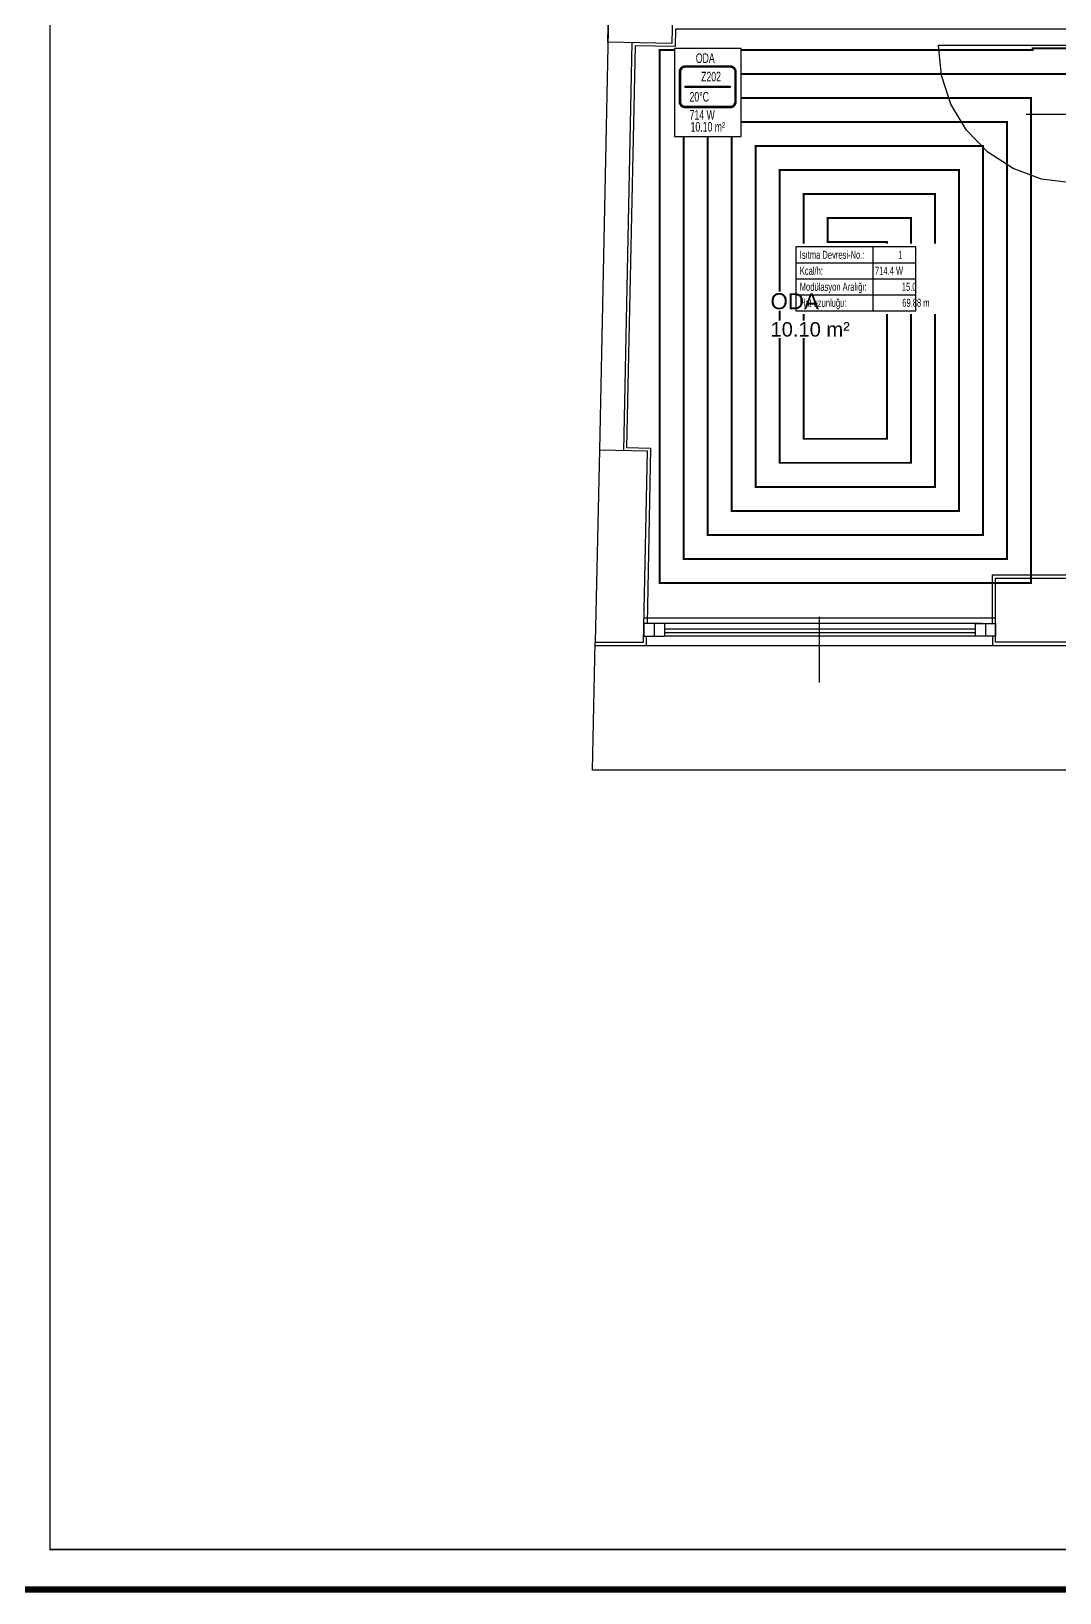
# Model space of a CAD drawing. Header units: centimetres. Extents: x -3952 to 26292, y -15092 to -10712.
# Drawn here: x 11413 to 12056, y -15052 to -14076 of the extents above; entities that cross this region are included whole.
import ezdxf
from ezdxf.enums import TextEntityAlignment as Align

# ---------------------------------------------------------------- set-up
doc = ezdxf.new("R2010")
doc.units = ezdxf.units.CM
for name, color, linetype in [('MIMARI', 8, 'Continuous'), ('MIMARI-KOLON', 8, 'Continuous'), ('MIMARI-YAZI', 8, 'Continuous'), ('MTY-ISIKAYBIMAHAL', 2, 'Continuous'), ('MTY-PAFTA', 7, 'Continuous'), ('MTY-PEX-BORU', 1, 'Continuous'), ('MTY-RADYATÖR', 7, 'Continuous'), ('MTY-TEFRIS', 15, 'Continuous')]:
    doc.layers.add(name, color=color, linetype=linetype)
doc.layers.add('ROTAS-PAFTA-SINIRI', color=8, linetype='Continuous', plot=False)
doc.styles.add('MTYCAPLT', font='arial.ttf', dxfattribs={"width": 0.65, "height": 1})
doc.styles.add('ROTAS', font='arial.ttf')

# ---------------------------------------------------------------- blocks, each defined once
blk = doc.blocks.new('ROTAS_PAFTA')
blk.add_lwpolyline([(0, 0), (1, 0), (1, 1), (0, 1)], close=True)
blk = doc.blocks.new('MTY-RADYATOR MAHAL')
at = {"layer": 'MTY-ISIKAYBIMAHAL', "color": 2}
for points in [[(-35.7, 18.4), (-35.7, -18.4, 0.414214), (-28.2, -25.9), (28.2, -25.9, 0.414214), (35.7, -18.4), (35.7, 18.4, 0.414214), (28.2, 25.9), (-28.2, 25.9, 0.414214)], [(-34.2, 18.4), (-34.2, -18.4, 0.414214), (-28.2, -24.4), (28.2, -24.4, 0.414214), (34.2, -18.4), (34.2, 18.4, 0.414214), (28.2, 24.4), (-28.2, 24.4, 0.414214)]]:
    blk.add_lwpolyline(points, format="xyb", close=True, dxfattribs=at)
at = {"layer": 'MTY-ISIKAYBIMAHAL', "color": 4}
for points in [[(-35.2, 18.4), (-35.2, -18.4, 0.414214), (-28.2, -25.4), (28.2, -25.4, 0.414214), (35.2, -18.4), (35.2, 18.4, 0.414214), (28.2, 25.4), (-28.2, 25.4, 0.414214)], [(-34.7, 18.4), (-34.7, -18.4, 0.414214), (-28.2, -24.9), (28.2, -24.9, 0.414214), (34.7, -18.4), (34.7, 18.4, 0.414214), (28.2, 24.9), (-28.2, 24.9, 0.414214)]]:
    blk.add_lwpolyline(points, format="xyb", close=True, dxfattribs=at)
at = {"layer": 'MTY-ISIKAYBIMAHAL', "color": 2}
blk.add_lwpolyline([(-28.2, 0.8), (28.2, 0.8), (28.2, -0.8), (-28.2, -0.8)], close=True, dxfattribs=at)
at = {"layer": 'MTY-ISIKAYBIMAHAL', "color": 1, "style": 'MTYCAPLT', "width": 0.65}
for tag, p in [('MAHAL_001', (-14.9, 29.8)), ('NO_001', (-8.3, 6.7))]:
    blk.add_attdef(tag, p, '', height=12, rotation=360, dxfattribs=at)
at = {"layer": 'MTY-ISIKAYBIMAHAL', "color": 4, "style": 'MTYCAPLT', "width": 0.65}
for tag, p in [('DERECE_001', (-22.8, -18.5)), ('ISIKAYBI_001', (-22.7, -41.1))]:
    blk.add_attdef(tag, p, '', height=12, rotation=360, dxfattribs=at)
blk.add_attdef('ALAN', text='', height=12, rotation=360, dxfattribs=at).set_placement((0, -50), align=Align.MIDDLE_CENTER)
blk = doc.blocks.new('MTY-ETIKET')
at = {"layer": 'MTY-RADYATÖR'}
for p, q in [((2.69, 0), (2.69, 8)), ((-7, 6), (8, 6)), ((-7, 4), (8, 4)), ((-7, 2), (8, 2))]:
    blk.add_line(p, q, dxfattribs=at)
blk.add_lwpolyline([(8, 0), (8, 8), (-7, 8), (-7, 0)], close=True, dxfattribs=at)
at = {"layer": 'MTY-RADYATÖR', "style": 'MTYCAPLT', "width": 0.65}
for s, p in [('Isıtma Devresi-No.:', (-6.5, 7)), ('Kcal/h:', (-6.5, 5)), ('Modülasyon Aralığı:', (-6.5, 3)), ('Hat uzunluğu:', (-6.5, 1))]:
    blk.add_text(s, height=1, rotation=360, dxfattribs=at).set_placement(p, align=Align.MIDDLE_LEFT)
for tag, p in [('NO1_001', (5.8, 6.5)), ('AR_001', (6.25, 2.5)), ('UZ_001', (6.31, 0.51))]:
    blk.add_attdef(tag, p, '', height=1, rotation=360, dxfattribs=at)
at = {"layer": 'MTY-RADYATÖR', "color": 2, "style": 'MTYCAPLT', "width": 0.65}
for tag, p in [('BORU_001', (-7.07, 4.59)), ('YER_001', (2.9, 4.5))]:
    blk.add_attdef(tag, p, '', height=1, dxfattribs=at)

msp = doc.modelspace()

# ---------------------------------------------------------------- linework, layer by layer
at = {"layer": 'MIMARI'}
for p, q in [((11781.95, -13688.03), (11768.28, -14338.08)), ((11788.64, -14083.36), (11783.27, -14338.4)), ((11980.23, -14085.04), (12063.4, -14085.04)), ((12034.95, -14128.05), (12071.64, -14128.05)), ((12015.75, -14443.05), (11796.05, -14443.05)), ((11802.45, -14446.34), (11802.45, -14454.26)), ((11808.92, -14446.34), (11808.92, -14454.26)), ((12007.22, -14446.34), (11808.92, -14446.34)), ((12003.02, -14449.81), (11808.92, -14449.81)), ((11905.89, -14483.29), (11905.89, -14442.12)), ((12003.02, -14446.34), (12003.02, -14454.26)), ((12009.5, -14446.34), (12009.5, -14454.26)), ((11808.92, -14452.03), (12003.02, -14452.04)), ((12003.02, -14454.27), (11808.92, -14454.26)), ((11798.05, -14460.05), (12013.72, -14460.05))]:
    msp.add_line(p, q, dxfattribs=at)
for points in [[(12064.39, -14083.05), (12064.39, -14075.05), (11815.82, -14075.05), (11815.59, -14085.93), (11790.6, -14085.41), (11785.32, -14336.44), (11800.31, -14336.75), (11798.05, -14446.39)], [(12063.4, -14171.07), (12044.6, -14168.66), (12026.81, -14162.12), (12010.92, -14151.77), (11997.74, -14138.14), (11987.94, -14121.92), (11982, -14103.91), (11980.23, -14085.04)], [(12013.89, -14446.34), (12013.89, -14416.05), (12064.39, -14416.05), (12064.39, -14173.05)], [(11808.92, -14446.34), (11796.05, -14446.34), (11796.05, -14454.26), (11808.92, -14454.26)], [(12003.02, -14446.34), (12015.89, -14446.34), (12015.89, -14454.26), (12003.02, -14454.26)], [(12873.39, -14458.05), (12873.39, -14538.05), (11764.07, -14538.05), (11765.75, -14458.05)], [(11765.75, -14460.05), (11797.76, -14460.05), (11797.76, -14454.26)], [(12013.89, -14454.26), (12013.89, -14460.05), (12077.89, -14460.05), (12077.89, -14454.26)]]:
    msp.add_lwpolyline(points, dxfattribs=at)
at = {"layer": 'MIMARI-KOLON'}
for points in [[(11774.9, -14023.06), (11814.9, -14023.9), (11813.63, -14083.89), (11773.64, -14083.05), (11774.9, -14023.06)], [(11765.75, -14458.05), (11795.76, -14458.05), (11798.27, -14338.71), (11768.28, -14338.08), (11765.75, -14458.05)], [(12015.89, -14418.05), (12075.89, -14418.05), (12075.89, -14458.05), (12015.89, -14458.05), (12015.89, -14418.05)]]:
    msp.add_lwpolyline(points, dxfattribs=at)
at = {"layer": 'MTY-PAFTA'}
for points, const_width in [([(11400, -15050), (15200, -15050), (15200, -13100), (11400, -13100)], 4), ([(11425, -15025), (15175, -15025), (15175, -13125), (11425, -13125)], 1)]:
    msp.add_lwpolyline(points, close=True, dxfattribs=dict(at, const_width=const_width))
at = {"layer": 'MTY-PEX-BORU', "const_width": 1.2}
msp.add_lwpolyline([(12177, -14087), (12039, -14087), (12039, -14088), (12038, -14088), (11806, -14088), (11806, -14421), (12038, -14421), (12038, -14118), (11836, -14118), (11836, -14391), (12008, -14391), (12008, -14148), (11866, -14148), (11866, -14361), (11978, -14361), (11978, -14178), (11896, -14178), (11896, -14331), (11948, -14331), (11948, -14208), (11911, -14208), (11911, -14193), (11963, -14193), (11963, -14346), (11881, -14346), (11881, -14163), (11993, -14163), (11993, -14376), (11851, -14376), (11851, -14133), (12023, -14133), (12023, -14406), (11821, -14406), (11821, -14103), (12038, -14103), (12061, -14103)], dxfattribs=at)

# ---------------------------------------------------------------- block references
at = {"layer": 'ROTAS-PAFTA-SINIRI', "xscale": 3800, "yscale": 1950}
msp.add_blockref('ROTAS_PAFTA', (11400, -15050), dxfattribs=at)

# ---------------------------------------------------------------- next in the draw order: wipeouts: each hides what was drawn before it
for points in [[(11815.14, -14142), (11856.86, -14142), (11856.86, -14087.08), (11815.14, -14087.08)], [(11889, -14253), (11981.26, -14253), (11981.26, -14209), (11889, -14209)]]:
    msp.add_wipeout(points)

# ---------------------------------------------------------------- next in the draw order: linework, layer by layer
at = {"layer": 'MTY-ISIKAYBIMAHAL'}
msp.add_lwpolyline([(11815.14, -14142), (11856.86, -14142), (11856.86, -14087.08), (11815.14, -14087.08)], close=True, dxfattribs=at)

# ---------------------------------------------------------------- next in the draw order: block references
at = {"layer": 'MTY-TEFRIS', "xscale": 0.5, "yscale": 0.5}
msp.add_blockref('MTY-RADYATOR MAHAL', (11836, -14111), dxfattribs=at).add_auto_attribs({'DERECE_001': '20°C', 'MAHAL_001': 'ODA', 'ISIKAYBI_001': '714 W', 'NO_001': 'Z202', 'ALAN': '10.10 m²'})

# ---------------------------------------------------------------- next in the draw order: wipeouts: each hides what was drawn before it
for points in [[(11894.8, -14250.98), (11874.2, -14250.98), (11874.2, -14238.98), (11894.8, -14238.98)], [(11920.84, -14268.07), (11874.2, -14268.07), (11874.2, -14257.07), (11920.84, -14257.07)]]:
    msp.add_wipeout(points)

# ---------------------------------------------------------------- next in the draw order: block references
at = {"layer": 'MTY-TEFRIS'}
ref = msp.add_blockref('MTY-ETIKET', (11926, -14251), dxfattribs=dict(at, xscale=5, yscale=5))
ref.add_attrib('UZ_001', '69.88 m', (11957.56, -14248.46), dxfattribs={"layer": 'MTY-RADYATÖR', "height": 5, "rotation": 359.99998, "style": 'MTYCAPLT', "width": 0.65})
ref.add_attrib('AR_001', '15.0', (11957.25, -14238.5), dxfattribs={"layer": 'MTY-RADYATÖR', "height": 5, "rotation": 359.99998, "style": 'MTYCAPLT', "width": 0.65})
ref.add_attrib('NO1_001', '1', (11955, -14218.5), dxfattribs={"layer": 'MTY-RADYATÖR', "height": 5, "rotation": 359.99998, "style": 'MTYCAPLT', "width": 0.65})
ref.add_attrib('YER_001', '714.4 W', (11940.49, -14228.5), dxfattribs={"layer": 'MTY-RADYATÖR', "color": 2, "height": 5, "style": 'MTYCAPLT', "width": 0.65})

# ---------------------------------------------------------------- next in the draw order: texts
at = {"layer": 'MIMARI-YAZI', "style": 'ROTAS'}
for s, height, p in [('ODA', 10, (11875.2, -14249.98)), ('10.10 m²', 9, (11875.2, -14267.07))]:
    msp.add_text(s, height=height, dxfattribs=at).set_placement(p)

doc.saveas('drawing.dxf')
